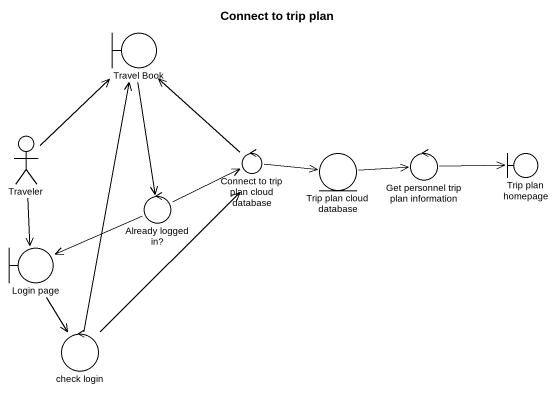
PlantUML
@startuml
title Connect to trip plan
boundary "Travel Book" as Travel_Book
actor Traveler
control "Connect to trip plan cloud database" as Connect_to_trip_plan_cloud
entity "Trip plan cloud database" as Trip_plan_cloud_database
control "Get personnel trip plan information" as Get_personnel_trip_plan
boundary "Trip plan homepage" as Trip_plan_homepage
control "Already logged in?" as Already_logged_in
boundary "Login page" as Login_page
control "check login" as check_login
Travel_Book --> Already_logged_in
Traveler -up-> Travel_Book
Traveler --> Login_page
Connect_to_trip_plan_cloud -up-> Travel_Book
Connect_to_trip_plan_cloud -right-> Trip_plan_cloud_database
Trip_plan_cloud_database -right-> Get_personnel_trip_plan
Get_personnel_trip_plan -right-> Trip_plan_homepage
Already_logged_in -right-> Connect_to_trip_plan_cloud
Already_logged_in -left-> Login_page
Login_page --> check_login
check_login -up-> Travel_Book
check_login -up-> Connect_to_trip_plan_cloud
@enduml
